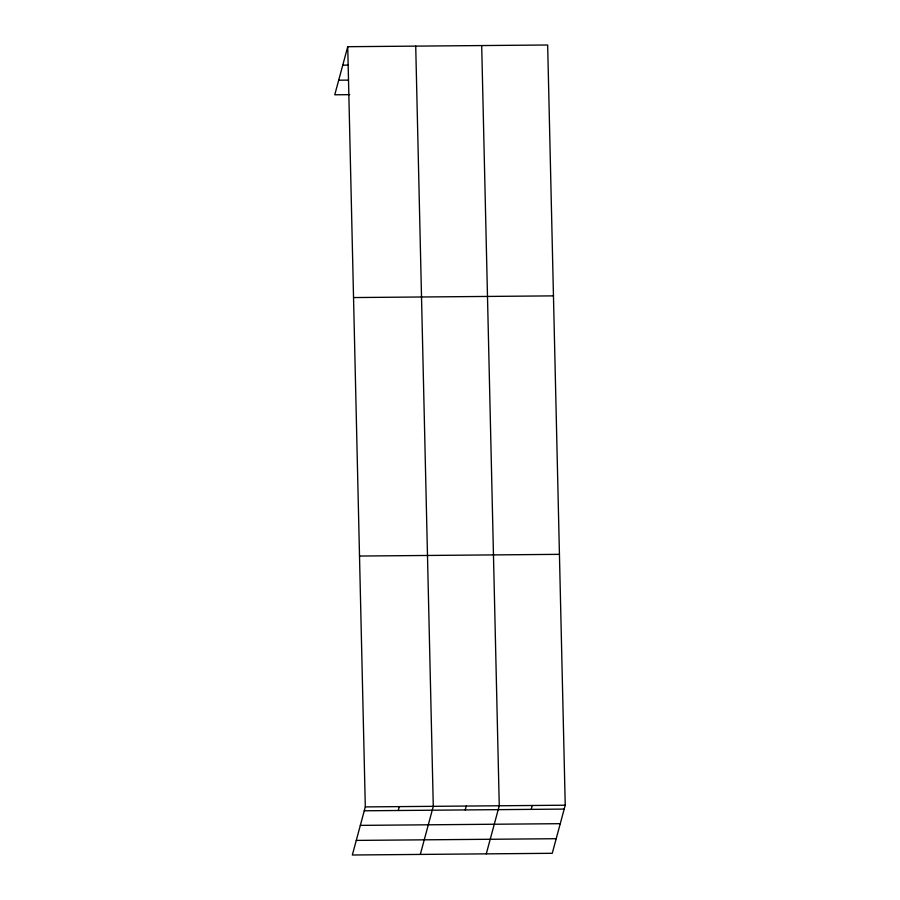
<?xml version="1.0" encoding="UTF-8"?>
<svg xmlns="http://www.w3.org/2000/svg" width="900" height="900" viewBox="0 0 900 900"><rect width="100%" height="100%" fill="white"/><g stroke="black" fill="none" stroke-linecap="round" stroke-linejoin="round"><path stroke-width="1.35" d="M347.738 46.699L365.31 806.906L352.339 855L552.262 853.301L565.234 805.207L547.661 45L347.738 46.699L334.766 94.793L349.718 94.657M398.25 810.495L399.296 806.614M420.311 854.426L433.282 806.332L415.721 46.114M465.221 809.933L466.267 806.051M486.281 853.864L499.264 805.77L481.691 45.562M531.202 809.37L532.249 805.489M342.754 65.16L348.199 65.115M338.704 80.201L348.221 80.123M353.543 297.562L553.466 295.875M359.516 556.043L559.44 554.344M365.31 806.906L565.234 805.207M364.264 810.788L564.188 809.089M360.326 825.379L560.25 823.68M356.276 840.409L556.2 838.71"/></g></svg>
